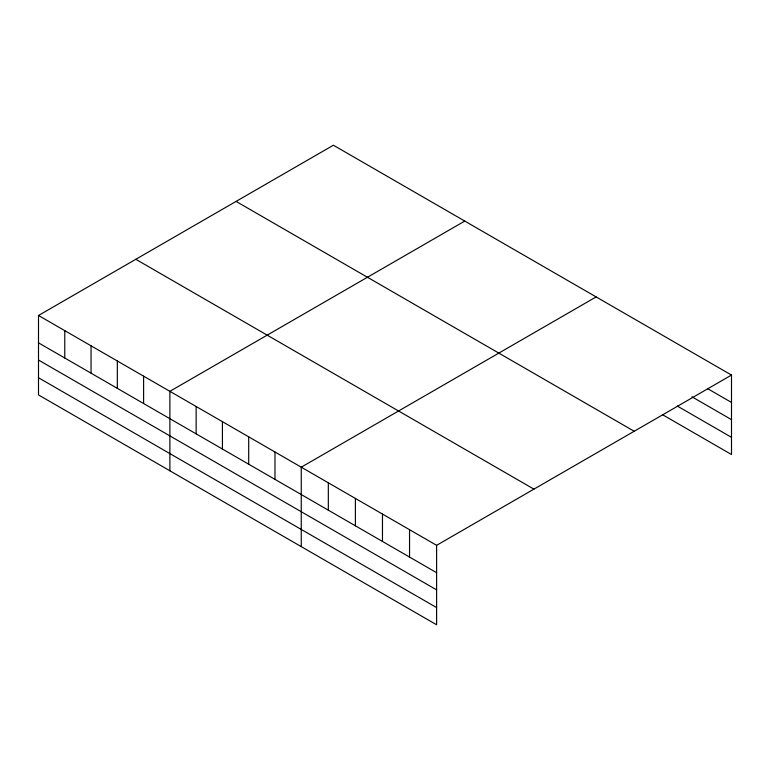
<?xml version="1.0" encoding="UTF-8"?>
<svg xmlns="http://www.w3.org/2000/svg" width="770" height="770" viewBox="0 0 770 770"><rect width="100%" height="100%" fill="white"/><g stroke="black" fill="none" stroke-linecap="round" stroke-linejoin="round"><path stroke-width="1.16" d="M662.778 414.847L731.5 454.521L731.5 375.077L333.391 145.222L38.5 315.479L38.5 394.923L436.609 624.778L436.609 545.324L38.5 315.479M464.762 221.077L169.881 391.324L169.881 470.778M596.144 296.922L301.253 467.178L301.253 546.623M436.609 545.324L731.5 375.077M707.553 388.609L731.5 402.44M691.932 396.781L731.5 419.631M677.359 406.079L731.5 437.331M236.072 201.413L634.191 431.258M135.809 259.297L533.928 489.142M38.5 342.842L436.609 572.697M38.5 360.033L436.609 589.878M38.5 377.743L436.609 607.588M409.544 529.693L409.544 557.066M382.469 514.071L382.469 541.435M355.394 498.44L355.394 525.804M328.328 482.809L328.328 510.173M274.977 452.009L274.977 479.373M248.7 436.84L248.7 464.204M222.424 421.671L222.424 449.035M196.148 406.502L196.148 433.866M143.605 376.155L143.605 403.528M117.329 360.986L117.329 388.359M91.052 345.817L91.052 373.181M64.776 330.648L64.776 358.012"/></g></svg>
